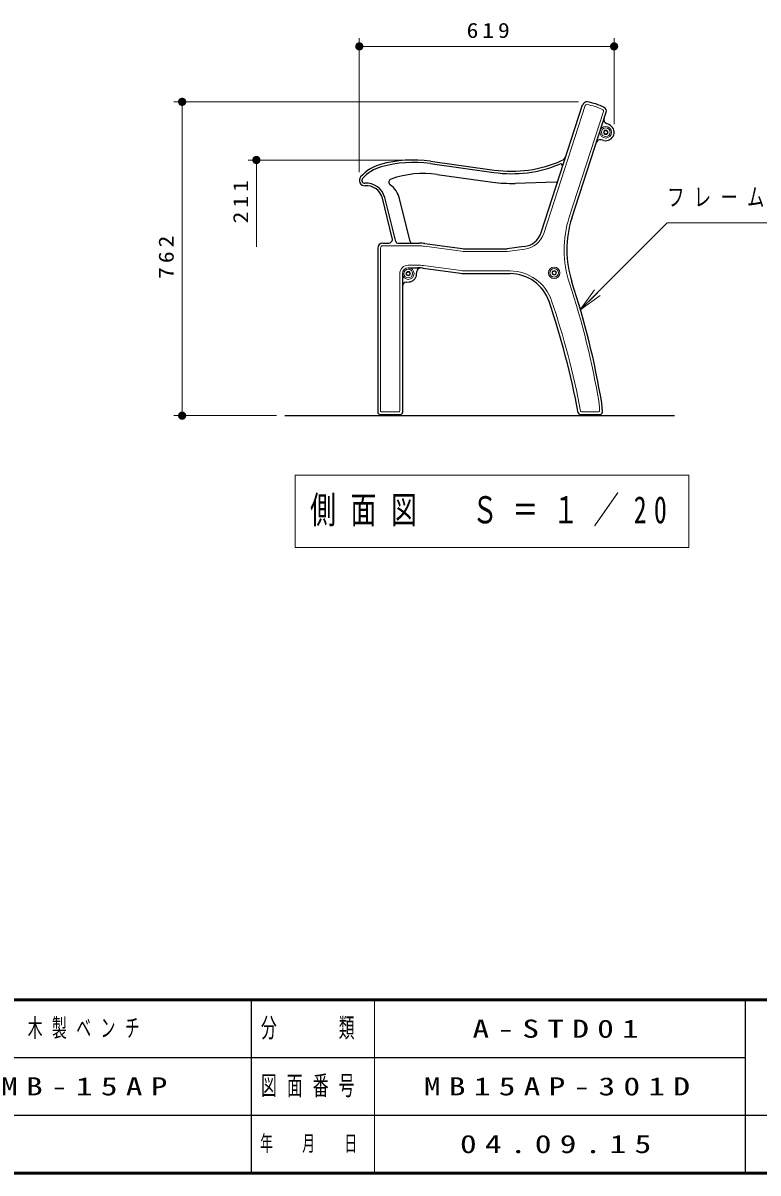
# Model space of a CAD drawing. Units: millimetres on the paper, scale 1:20. Extents: x -365 to 0, y -12 to 257.
# Drawn here: x -157.7 to -68.4, y 0 to 139.6 of the extents above; entities that cross this region are included whole.
import ezdxf

# ---------------------------------------------------------------- set-up
doc = ezdxf.new("R2010")
doc.units = ezdxf.units.MM
doc.layers.add('LY_1', color=7, linetype='Continuous', lineweight=25)
doc.layers.add('LY_3', color=7, linetype='Continuous', lineweight=13)
doc.styles.add('ＭＳ ゴシック', font='')
doc.styles.get('ＭＳ ゴシック').set_extended_font_data('MS Gothic')

# ---------------------------------------------------------------- blocks, each defined once
blk = doc.blocks.new('filled_dot')
at = {"color": 0, "linetype": 'Continuous', "lineweight": -2, "const_width": 1.25}
blk.add_lwpolyline([(-0.625, 0, 1), (0.625, 0, 1)], format="xyb", close=True, dxfattribs=at)

msp = doc.modelspace()

# ---------------------------------------------------------------- linework, layer by layer
at = {"layer": 'LY_1', "lineweight": 13}
for p, q in [((-116.849, 121.483), (-116.849, 137.75)), ((-85.904, 127.322), (-85.904, 137.75)), ((-116.849, 136.75), (-85.904, 136.75)), ((-90.246, 130.022), (-139.366, 130.022)), ((-138.366, 91.929), (-138.366, 130.022)), ((-89.412, 129.576), (-94.456, 114.054)), ((-91.346, 116.021), (-87.176, 128.855)), ((-87.121, 126.437), (-86.921, 126.553)), ((-87.121, 126.437), (-87.121, 126.206)), ((-87.121, 126.206), (-86.921, 126.091)), ((-86.921, 126.553), (-86.721, 126.437)), ((-86.921, 126.091), (-86.721, 126.206)), ((-86.721, 126.437), (-86.721, 126.206)), ((-111.274, 122.959), (-130.349, 122.959)), ((-129.349, 112.429), (-129.349, 122.959)), ((-114.274, 112.294), (-114.274, 92.504)), ((-109.558, 112.544), (-114.024, 112.544)), ((-104.418, 111.889), (-108.929, 112.502)), ((-98.877, 111.841), (-103.702, 111.841)), ((-98.877, 111.841), (-96.763, 112.128)), ((-111.924, 109.188), (-111.924, 92.504)), ((-111.099, 109.285), (-110.899, 109.4)), ((-111.099, 109.285), (-111.099, 109.054)), ((-111.099, 109.054), (-110.899, 108.938)), ((-110.899, 110.194), (-109.76, 110.194)), ((-110.899, 109.4), (-110.699, 109.285)), ((-110.899, 108.938), (-110.699, 109.054)), ((-110.699, 109.285), (-110.699, 109.054)), ((-109.044, 110.146), (-104.533, 109.534)), ((-103.904, 109.491), (-98.533, 109.491)), ((-93.377, 109.388), (-93.177, 109.504)), ((-93.377, 109.388), (-93.377, 109.157)), ((-93.377, 109.157), (-93.177, 109.042)), ((-93.177, 109.504), (-92.977, 109.388)), ((-93.177, 109.042), (-92.977, 109.157)), ((-92.977, 109.388), (-92.977, 109.157)), ((-90.06, 104.731), (-88.292, 107.206)), ((-90.06, 104.731), (-87.938, 106.852)), ((-87.585, 106.499), (-90.06, 104.731)), ((-114.174, 92.404), (-112.024, 92.404)), ((-89.867, 92.404), (-87.766, 92.404)), ((-87.666, 92.668), (-87.666, 92.504)), ((-126.89, 91.929), (-139.366, 91.929)), ((-124.624, 84.714), (-124.624, 75.914)), ((-76.824, 84.714), (-124.624, 84.714)), ((-76.824, 75.914), (-76.824, 84.714)), ((-124.624, 75.914), (-76.824, 75.914))]:
    msp.add_line(p, q, dxfattribs=at)
at = {"layer": 'LY_1'}
for p, q in [((-94.765, 114.155), (-89.722, 129.677)), ((-91.037, 115.92), (-86.869, 128.747)), ((-86.524, 127.258), (-86.831, 127.389)), ((-87.15, 125.33), (-87.475, 125.405)), ((-108.256, 122.52), (-100.504, 121.445)), ((-108.214, 122.817), (-100.463, 121.742)), ((-107.392, 121.209), (-100.666, 120.277)), ((-92.919, 120.268), (-97.909, 120.126)), ((-112.842, 113.49), (-114.048, 118.326)), ((-112.425, 113.059), (-113.757, 118.398)), ((-110.673, 113.059), (-111.972, 118.268)), ((-114.599, 112.269), (-114.599, 92.329)), ((-113.999, 112.869), (-113.327, 112.869)), ((-112.183, 112.869), (-109.558, 112.869)), ((-108.885, 112.824), (-104.374, 112.211)), ((-103.702, 112.166), (-98.899, 112.166)), ((-96.806, 112.45), (-98.899, 112.166)), ((-111.599, 109.169), (-111.599, 92.329)), ((-110.899, 109.869), (-109.76, 109.869)), ((-109.886, 109.08), (-109.857, 109.413)), ((-109.088, 109.824), (-104.577, 109.211)), ((-103.904, 109.166), (-98.533, 109.166)), ((-111.143, 108.126), (-110.811, 108.156)), ((-87.341, 92.668), (-87.341, 92.329)), ((-125.89, 91.929), (-78.578, 91.929)), ((-114.349, 92.079), (-111.849, 92.079)), ((-114.349, 92.079), (-114.349, 91.929)), ((-111.849, 92.079), (-111.849, 91.929)), ((-90.012, 92.079), (-87.591, 92.079)), ((-89.991, 92.079), (-89.991, 91.929)), ((-87.591, 92.079), (-87.591, 91.929))]:
    msp.add_line(p, q, dxfattribs=at)
at = {"layer": 'LY_1', "lineweight": 13}
msp.add_lwpolyline([(-90.06, 104.731), (-79.453, 115.337), (-43.453, 115.337)], dxfattribs=at)
for centre, radius in [((-86.921, 126.322), 0.7), ((-86.921, 126.322), 0.525), ((-86.921, 126.322), 0.268), ((-110.899, 109.169), 0.7), ((-110.899, 109.169), 0.525), ((-110.899, 109.169), 0.268), ((-93.177, 109.273), 0.7), ((-93.177, 109.273), 0.525), ((-93.177, 109.273), 0.268)]:
    msp.add_circle(centre, radius, dxfattribs=at)
at = {"layer": 'LY_1'}
for centre, radius, start, end in [((-89.246, 129.522), 0.5, 80.64783, 162), ((-90.316, 123.026), 7.083, 63.17417, 80.64783), ((-87.345, 128.901), 0.5, 342, 63.17417), ((-86.921, 126.322), 1.018, 257, 67), ((-86.635, 127.849), 0.5, 162, 246.99999), ((-87.588, 124.918), 0.5, 77, 162), ((-110.274, 107.959), 15, 82.1057, 105.49491), ((-98.381, 136.754), 15.155, 262.1057, 293.73577), ((-92.684, 123.796), 1, 293.73577, 342), ((-112.946, 117.596), 5, 105.49491, 138.4096), ((-112.946, 117.596), 4.7, 105.49491, 138.4096), ((-110.274, 107.959), 14.7, 82.1057, 105.49491), ((-98.381, 136.754), 15.455, 262.1057, 292.37225), ((-92.404, 122.231), 0.25, 342, 112.37225), ((-116.199, 120.483), 0.65, 138.4096, 274.56948), ((-116.199, 120.483), 0.35, 138.4096, 274.56948), ((-115.988, 117.842), 2.3, 14, 94.56948), ((-112.859, 120.274), 0.4, 109.26732, 233.46578), ((-109.037, 109.341), 11.982, 82.1057, 109.26732), ((-98.381, 136.754), 16.634, 262.1057, 271.62851), ((-92.916, 120.168), 0.1, 342, 91.62851), ((-115.988, 117.842), 2, 14, 94.56948), ((-114.883, 117.542), 3, 14, 53.46578), ((-79.149, 112.058), 12.5, 162, 198.17873), ((-113.327, 113.369), 0.5, 270, 14), ((-97.143, 114.927), 2.5, 277.73061, 342), ((-113.999, 112.269), 0.6, 90, 180), ((-112.183, 113.119), 0.25, 194, 270), ((-110.431, 113.119), 0.25, 194, 270), ((-109.558, 107.869), 5, 82.26939, 90), ((-103.702, 117.166), 5, 262.26939, 270), ((-110.899, 109.169), 1.018, 275, 355), ((-109.359, 109.369), 0.5, 101.08819, 175.00001), ((-109.76, 104.869), 5, 82.26939, 90), ((-103.904, 114.166), 5, 262.26939, 270), ((-98.533, 104.166), 5, 18.70266, 90), ((-111.099, 107.628), 0.5, 95, 180), ((-186.034, 76.96), 100, 9.51783, 18.17874), ((-188.516, 73.704), 100, 10.70735, 18.70266), ((-114.349, 92.329), 0.25, 179.99999, 270), ((-111.849, 92.329), 0.25, 270, 0), ((-90.012, 92.329), 0.25, 190.70736, 270), ((-87.591, 92.329), 0.25, 270, 0), ((-92.341, 92.668), 5, 0, 9.51783)]:
    msp.add_arc(centre, radius, start, end, dxfattribs=at)
at = {"layer": 'LY_1', "lineweight": 13}
for centre, radius, start, end in [((-89.246, 129.522), 0.175, 80.64783, 162), ((-90.316, 123.026), 6.758, 63.17417, 80.64783), ((-87.345, 128.901), 0.175, 342, 63.17417), ((-79.149, 112.058), 12.825, 162, 198.46692), ((-97.143, 114.927), 2.825, 277.73061, 342), ((-114.024, 112.294), 0.25, 90, 180), ((-109.558, 107.869), 4.675, 82.26939, 90), ((-103.702, 117.166), 5.325, 262.26939, 270), ((-110.899, 109.169), 1.025, 90, 181.08292), ((-109.76, 104.869), 5.325, 82.26939, 90), ((-103.904, 114.166), 4.675, 262.26939, 270), ((-98.533, 104.166), 5.325, 18.70266, 90), ((-186.034, 76.96), 99.675, 9.51783, 18.14166), ((-188.516, 73.704), 100.325, 10.79008, 18.70266), ((-114.174, 92.504), 0.1, 179.99999, 270), ((-112.024, 92.504), 0.1, 270, 0), ((-89.867, 92.504), 0.1, 190.79008, 270), ((-87.766, 92.504), 0.1, 270, 0), ((-92.341, 92.668), 4.675, 0, 9.51783)]:
    msp.add_arc(centre, radius, start, end, dxfattribs=at)
at = {"layer": 'LY_3', "lineweight": 50}
for p, q in [((-365, 21), (0, 21)), ((-365, 0), (0, 0))]:
    msp.add_line(p, q, dxfattribs=at)
at = {"layer": 'LY_3', "color": 211, "lineweight": 25}
for p, q in [((-130, 21), (-130, 0)), ((-70, 21), (-70, 0)), ((-182.5, 14), (-70, 14)), ((-237.5, 7), (0, 7))]:
    msp.add_line(p, q, dxfattribs=at)
at = {"layer": 'LY_3'}
msp.add_line((-115, 21), (-115, 0), dxfattribs=at)

# ---------------------------------------------------------------- block references
at = {"layer": 'LY_1', "lineweight": 13, "xscale": 0.4, "yscale": 0.4}
msp.add_blockref('filled_dot', (-116.849, 136.75), dxfattribs=at)
for p, rotation in [((-85.904, 136.75), 180), ((-138.366, 130.022), 270), ((-129.349, 122.959), 270), ((-138.366, 91.929), 90)]:
    msp.add_blockref('filled_dot', p, dxfattribs=dict(at, rotation=rotation))

# ---------------------------------------------------------------- texts
at = {"layer": 'LY_1', "style": 'ＭＳ ゴシック'}
for s, insert, char_height, attachment_point in [('\\T1.33;\\W1.15;619', (-100.96, 137.75), 1.833, 8), ('\\T1.54;\\W0.7;フレーム:アルミ合金鋳物', (-79.453, 118.337), 2.199, 4), ('\\T1.56;\\W0.7;側面図\u3000Ｓ＝１／20', (-100.724, 80.314), 3.299, 5), ('\\T1.64;\\W0.6;木製ベンチ', (-149.75, 17.5), 2.199, 5), ('\\T1.5;\\W1.35;A-STD01', (-92.5, 17.5), 2.199, 5), ('\\T1.5;\\W1.35;MB-15AP', (-149.75, 10.5), 2.199, 5), ('\\T1.5;\\W1.35;MB15AP-301D', (-109, 10.5), 2.199, 4), ('\\T1.5;\\W1.35;04.09.15', (-92.5, 3.5), 2.199, 5)]:
    msp.add_mtext(s, dxfattribs=dict(at, insert=insert, char_height=char_height, attachment_point=attachment_point))
at = {"layer": 'LY_1', "char_height": 1.833, "attachment_point": 8, "rotation": 90, "style": 'ＭＳ ゴシック'}
for s, insert in [('\\T1.33;\\W1.15;211', (-130.349, 118.123)), ('\\T1.33;\\W1.15;762', (-139.366, 111.392))]:
    msp.add_mtext(s, dxfattribs=dict(at, insert=insert))
at = {"layer": 'LY_3', "color": 4, "attachment_point": 5, "style": 'ＭＳ ゴシック'}
for s, insert, char_height in [('\\T1.64;\\W0.6;分\u3000\u3000類', (-122.5, 17.5), 2.346), ('\\T1.64;\\W0.6;図面番号', (-122.5, 10.5), 2.346), ('\\T1.64;\\W0.6;年\u3000月\u3000日', (-122.5, 3.5), 1.906)]:
    msp.add_mtext(s, dxfattribs=dict(at, insert=insert, char_height=char_height))

doc.saveas('drawing.dxf')
